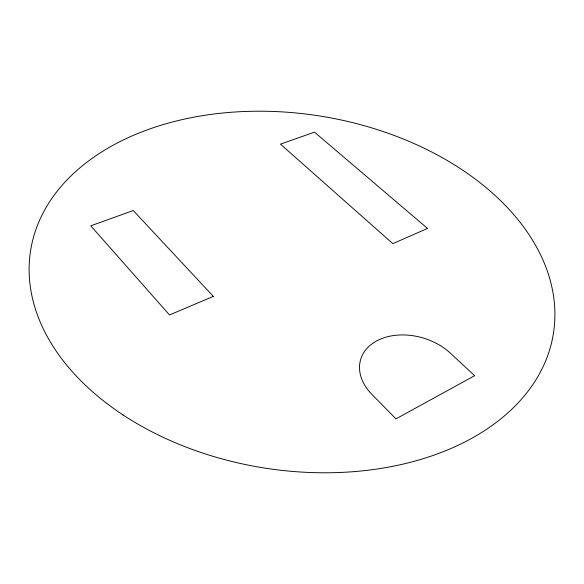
<?xml version="1.0" encoding="UTF-8"?>
<svg xmlns="http://www.w3.org/2000/svg" width="584" height="584" viewBox="0 0 584 584"><rect width="100%" height="100%" fill="white"/><g stroke="black" fill="none" stroke-linecap="round" stroke-linejoin="round"><path stroke-width="0.88" d="M474.631 375.68L395.967 418.867L372.409 394.923A53.721 38.376 16.5 0 1 377.052 340.706A53.721 38.376 16.5 0 1 450.877 353.627L474.631 375.68M427.524 228.432L392.835 243.652L280.481 144.131L314.499 132.159L427.524 228.432M213.335 296.38L169.513 314.966L90.768 225.826L133.262 210.539L213.335 296.38M123.115 414.998A264.676 178.178 9 0 0 550.938 345.239A264.676 178.178 9 0 0 201.984 115.749A264.676 178.178 9 0 0 123.115 414.998"/></g></svg>
